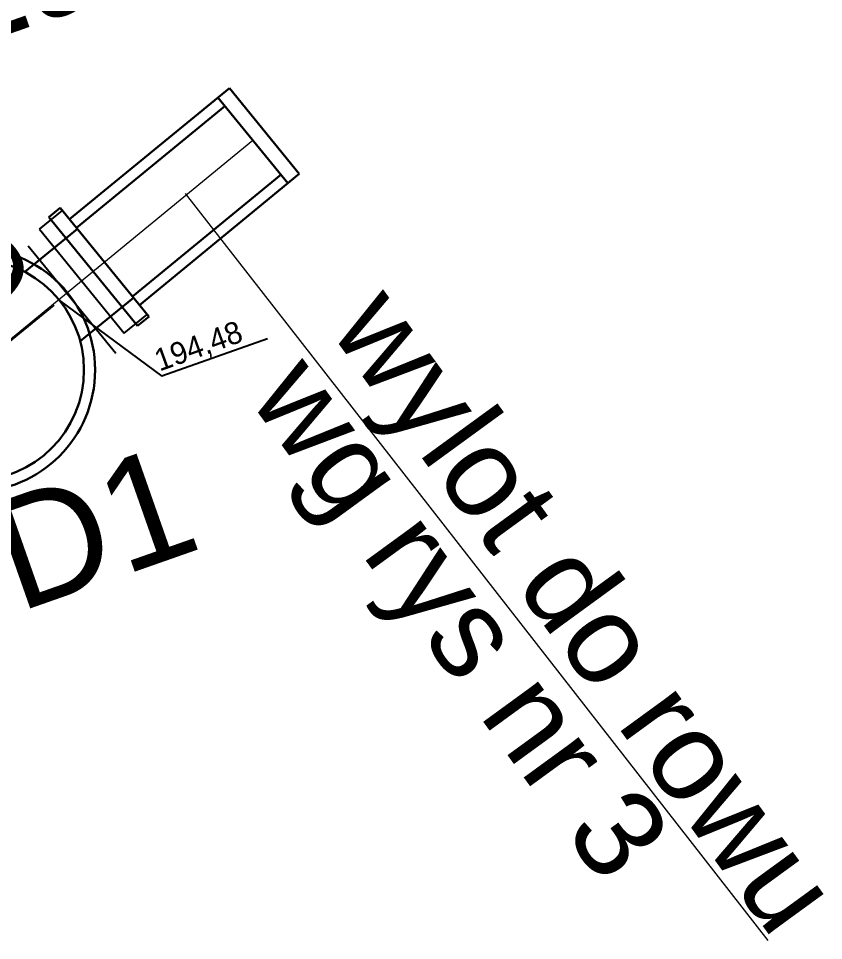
# Model space of a CAD drawing. Header units: millimetres. Extents: x -1069826 to 2704411, y -432732 to 412301.
# Drawn here: x 116794 to 127698, y 272999 to 285486 of the extents above; entities that cross this region are included whole.
import ezdxf

# ---------------------------------------------------------------- set-up
doc = ezdxf.new("R2010")
doc.units = ezdxf.units.MM
doc.header["$LTSCALE"] = 1000
doc.header["$MEASUREMENT"] = 0
doc.linetypes.add('DGN Style 4', pattern=[10.357985, 5.175758, -2.587879, 0.00647, -2.587879])
for name, color, linetype, lineweight in [('11', 7, 'Continuous', 0), ('DK_OPIS', 62, 'Continuous', 30), ('DK_OŚ_KANAŁU', 50, 'DGN Style 4', 15), ('M_kanalizacja', 24, 'Continuous', 30), ('studnie', 7, 'Continuous', 25)]:
    doc.layers.add(name, color=color, linetype=linetype, lineweight=lineweight)
doc.layers.add('M_os', color=2, linetype='Continuous', lineweight=9, plot=False)
doc.layers.add('M_wylot', color=240, linetype='Continuous', lineweight=30, plot=False)
doc.layers.add('WIADUKT', color=7, linetype='Continuous')
doc.styles.add('Style-Arial', font='arial.ttf')
doc.styles.add('Style-SWISSLT_1250', font='SWISSLT_1250.shx')

# ---------------------------------------------------------------- blocks, each defined once
blk = doc.blocks.new('A$C7AA0032F')
at = {"layer": 'DK_OŚ_KANAŁU', "ltscale": 0.3}
blk.add_line((105057.7786, 73259.24099), (111770.96609, 78732.13785), dxfattribs=at)
at = {"layer": 'M_kanalizacja'}
for p, q in [((110679.07979, 78616.10449), (111391.84192, 79197.18071)), ((111428.9033, 77679.15045), (112150.09026, 78267.09498))]:
    blk.add_line(p, q, dxfattribs=at)
for radius in [1650, 1500]:
    blk.add_circle((109980.62827, 77288.63868), radius, dxfattribs=at)
at = {"layer": 'M_os'}
for p, q in [((113768.38165, 80396.80656), (109980.62828, 77288.63868)), ((112851.9607, 79677.45548), (120743.88038, 69561.58303))]:
    blk.add_line(p, q, dxfattribs=at)
at = {"layer": 'M_wylot'}
for p, q in [((113449.08411, 81104.98361), (111284.54262, 79328.7966)), ((113449.08411, 81104.98361), (114396.8994, 79942.37052)), ((113294.47401, 80978.11311), (114242.28929, 79815.50002)), ((113387.77209, 80860.63451), (111379.32415, 79212.53529)), ((114148.99121, 79932.97862), (112137.57638, 78282.44481)), ((114396.8994, 79942.37052), (112232.3579, 78166.1835)), ((111159.21852, 79482.52216), (111004.5171, 79355.76366)), ((111159.21852, 79482.52216), (112358.73328, 78011.16842)), ((111003.55714, 79356.94117), (112204.12317, 77884.29792)), ((112361.08205, 78013.09579), (112204.12317, 77884.29792))]:
    blk.add_line(p, q, dxfattribs=at)
at = {"layer": 'studnie'}
for p, q in [((110877.41078, 79195.15638), (111187.43936, 79447.90583)), ((111187.43936, 79447.90583), (112335.34111, 78039.86182)), ((110877.41078, 79195.15638), (112025.31253, 77787.11237)), ((110723.47729, 78970.99959), (111910.84607, 77514.54438)), ((111151.06362, 78226.76506), (112536.7022, 77205.51198)), ((112025.31253, 77787.11237), (112335.34111, 78039.86182)), ((113966.33996, 77707.78), (112536.7022, 77205.51198))]:
    blk.add_line(p, q, dxfattribs=at)
at = {"color": 7}
blk.add_text('194,48', height=300, rotation=19.884244449, dxfattribs=at).set_placement((112502.58195, 77265.61243))
at = {"layer": '11', "linetype": 'Continuous', "lineweight": 9, "insert": (110395.48908, 78122.66754), "char_height": 1200, "attachment_point": 6, "rotation": 307.993277299, "line_spacing_factor": 0.65, "style": 'Style-SWISSLT_1250'}
blk.add_mtext('\\W1.166667x;45+920.00', dxfattribs=at)
at = {"layer": 'DK_OPIS', "color": 6, "style": 'Style-Arial'}
for s, p in [('D1a', (108311.58338, 81079.60362)), ('D1', (110590.34166, 74002.19111))]:
    blk.add_text(s, height=1500, rotation=19.357669178, dxfattribs=at).set_placement(p)
at = {"layer": 'DK_OPIS', "style": 'Style-Arial'}
for s, p in [('wylot do rowu', (114786.07936, 77838.22165)), ('wg rys nr 3', (113692.64938, 76908.24334))]:
    blk.add_text(s, height=1200, rotation=306.073466905, dxfattribs=at).set_placement(p)

msp = doc.modelspace()

# ---------------------------------------------------------------- block references
at = {"layer": 'WIADUKT', "color": 6, "linetype": 'Continuous'}
msp.add_blockref('A$C7AA0032F', (6200.9119, 203437.7059), dxfattribs=at)

doc.saveas('drawing.dxf')
